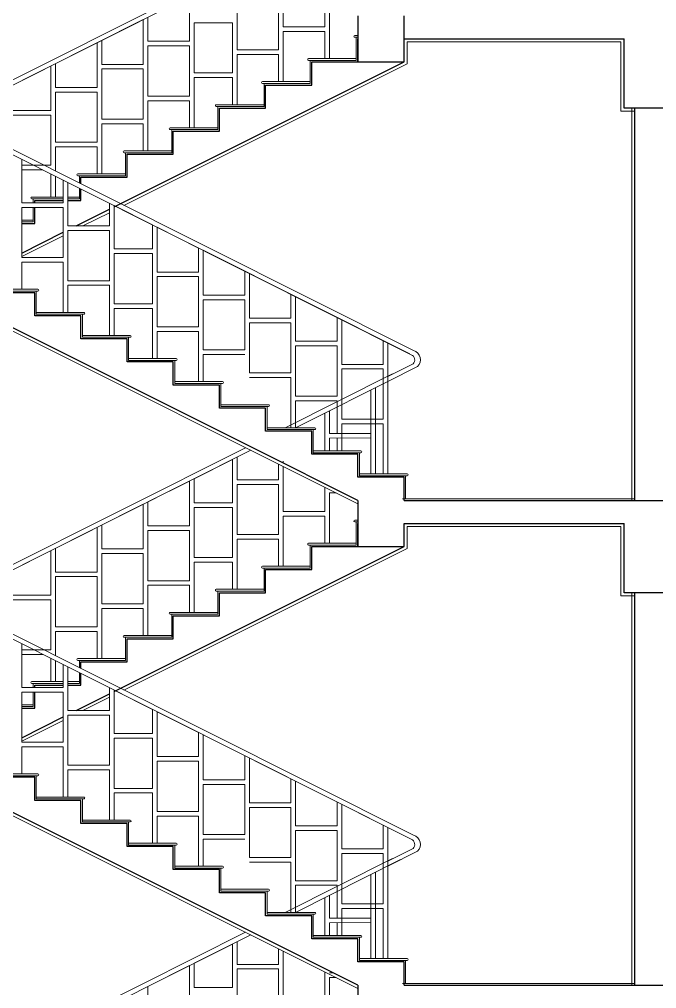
# Model space of a CAD drawing. Header units: millimetres. Extents: x -1932176 to 78768, y -1967 to 1266654.
# Drawn here: x -389579 to -385438, y 401133 to 407433 of the extents above; entities that cross this region are included whole.
import ezdxf

# ---------------------------------------------------------------- set-up
doc = ezdxf.new("R2010")
doc.units = ezdxf.units.MM
doc.layers.add('PLASTER', color=252, linetype='Continuous', lineweight=15)

msp = doc.modelspace()

# ---------------------------------------------------------------- linework, layer by layer
for p, q in [((-387379.40563, 407456.43746), (-387379.40563, 407156.43746)), ((-387079.40563, 407306.43746), (-387079.40563, 407456.43746)), ((-387379.40563, 407156.43746), (-387379.40563, 407306.43746)), ((-387379.40563, 407156.43746), (-387379.40563, 407306.43746)), ((-387379.40563, 407156.43746), (-387379.40563, 407306.43746)), ((-387079.40563, 407306.43746), (-385649.40563, 407306.43746)), ((-387079.40563, 407156.43746), (-387079.40563, 407306.43746)), ((-385649.40563, 406856.43746), (-385649.40563, 407306.43746)), ((-388964.40563, 406213.93746), (-387079.40563, 407156.43746)), ((-387679.40563, 407006.43746), (-387679.40563, 407156.43746)), ((-387679.40563, 407156.43746), (-387379.40563, 407156.43746)), ((-387379.40563, 407156.43746), (-387079.40563, 407156.43746)), ((-387979.40563, 406856.43746), (-387979.40563, 407006.43746)), ((-387979.40563, 407006.43746), (-387679.40563, 407006.43746)), ((-388279.40563, 406706.43746), (-388279.40563, 406856.43746)), ((-388279.40563, 406856.43746), (-387979.40563, 406856.43746)), ((-385349.40563, 406856.43746), (-385649.40563, 406856.43746)), ((-385579.40563, 404306.43746), (-385579.40563, 406856.43746)), ((-388579.40563, 406556.43746), (-388579.40563, 406706.43746)), ((-388579.40563, 406706.43746), (-388279.40563, 406706.43746)), ((-388879.40563, 406406.43746), (-388879.40563, 406556.43746)), ((-388879.40563, 406556.43746), (-388579.40563, 406556.43746)), ((-389179.40563, 406364.02924), (-389179.40563, 406406.43746)), ((-389179.40563, 406406.43746), (-388879.40563, 406406.43746)), ((-389179.40563, 406256.43746), (-389179.40563, 406330.80839)), ((-389479.40563, 406240.71772), (-389479.40563, 406256.43746)), ((-389479.40563, 406256.43746), (-389294.40563, 406256.43746)), ((-389264.40563, 406256.43746), (-389179.40563, 406256.43746)), ((-389479.40563, 406106.43746), (-389479.40563, 406210.71772)), ((-389210.84512, 406090.71772), (-388994.40563, 406198.93746)), ((-389564.40563, 406106.43746), (-389479.40563, 406106.43746)), ((-389564.40563, 405913.93746), (-389294.40563, 406048.93746)), ((-388053.64676, 404643.55803), (-390379.40563, 405806.43746)), ((-389479.40563, 405656.43746), (-389779.40563, 405656.43746)), ((-389479.40563, 405506.43746), (-389479.40563, 405656.43746)), ((-389179.40563, 405506.43746), (-389479.40563, 405506.43746)), ((-389179.40563, 405356.43746), (-389179.40563, 405506.43746)), ((-388879.40563, 405356.43746), (-389179.40563, 405356.43746)), ((-388879.40563, 405206.43746), (-388879.40563, 405356.43746)), ((-388579.40563, 405206.43746), (-388879.40563, 405206.43746)), ((-388579.40563, 405056.43746), (-388579.40563, 405206.43746)), ((-388279.40563, 405056.43746), (-388579.40563, 405056.43746)), ((-388279.40563, 404906.43746), (-388279.40563, 405056.43746)), ((-387979.40563, 404906.43746), (-388279.40563, 404906.43746)), ((-387979.40563, 404756.43746), (-387979.40563, 404906.43746)), ((-387679.40563, 404756.43746), (-387979.40563, 404756.43746)), ((-387679.40563, 404606.43746), (-387679.40563, 404756.43746)), ((-387379.40563, 404306.43746), (-388053.64676, 404643.55803)), ((-387379.40563, 404606.43746), (-387679.40563, 404606.43746)), ((-387379.40563, 404456.43746), (-387379.40563, 404606.43746)), ((-387079.40563, 404456.43746), (-387379.40563, 404456.43746)), ((-387079.40563, 404306.43746), (-387079.40563, 404456.43746)), ((-387379.40563, 404306.43746), (-387379.40563, 404006.43746)), ((-387079.40563, 404306.43746), (-385349.40563, 404306.43746)), ((-387379.40563, 404006.43746), (-387379.40563, 404156.43746)), ((-387379.40563, 404006.43746), (-387379.40563, 404156.43746)), ((-387379.40563, 404006.43746), (-387379.40563, 404156.43746)), ((-387079.40563, 404156.43746), (-385649.40563, 404156.43746)), ((-387079.40563, 404006.43746), (-387079.40563, 404156.43746)), ((-385649.40563, 403706.43746), (-385649.40563, 404156.43746)), ((-388964.40563, 403063.93746), (-387079.40563, 404006.43746)), ((-387679.40563, 403856.43746), (-387679.40563, 404006.43746)), ((-387679.40563, 404006.43746), (-387379.40563, 404006.43746)), ((-387379.40563, 404006.43746), (-387079.40563, 404006.43746)), ((-387979.40563, 403706.43746), (-387979.40563, 403856.43746)), ((-387979.40563, 403856.43746), (-387679.40563, 403856.43746)), ((-388279.40563, 403556.43746), (-388279.40563, 403706.43746)), ((-388279.40563, 403706.43746), (-387979.40563, 403706.43746)), ((-385349.40563, 403706.43746), (-385649.40563, 403706.43746)), ((-385579.40563, 401156.43746), (-385579.40563, 403706.43746)), ((-388579.40563, 403406.43746), (-388579.40563, 403556.43746)), ((-388579.40563, 403556.43746), (-388279.40563, 403556.43746)), ((-388879.40563, 403256.43746), (-388879.40563, 403406.43746)), ((-388879.40563, 403406.43746), (-388579.40563, 403406.43746)), ((-389179.40563, 403214.02924), (-389179.40563, 403256.43746)), ((-389179.40563, 403256.43746), (-388879.40563, 403256.43746)), ((-389179.40563, 403106.43746), (-389179.40563, 403180.80839)), ((-389479.40563, 403090.71772), (-389479.40563, 403106.43746)), ((-389479.40563, 403106.43746), (-389294.40563, 403106.43746)), ((-389264.40563, 403106.43746), (-389179.40563, 403106.43746)), ((-389479.40563, 402956.43746), (-389479.40563, 403060.71772)), ((-389210.84512, 402940.71772), (-388994.40563, 403048.93746)), ((-389564.40563, 402956.43746), (-389479.40563, 402956.43746)), ((-389564.40563, 402763.93746), (-389294.40563, 402898.93746)), ((-388053.64676, 401493.55803), (-390379.40563, 402656.43746)), ((-389479.40563, 402506.43746), (-389779.40563, 402506.43746)), ((-389479.40563, 402356.43746), (-389479.40563, 402506.43746)), ((-389179.40563, 402356.43746), (-389479.40563, 402356.43746)), ((-389179.40563, 402206.43746), (-389179.40563, 402356.43746)), ((-388879.40563, 402206.43746), (-389179.40563, 402206.43746)), ((-388879.40563, 402056.43746), (-388879.40563, 402206.43746)), ((-388579.40563, 402056.43746), (-388879.40563, 402056.43746)), ((-388579.40563, 401906.43746), (-388579.40563, 402056.43746)), ((-388279.40563, 401906.43746), (-388579.40563, 401906.43746)), ((-388279.40563, 401756.43746), (-388279.40563, 401906.43746)), ((-387979.40563, 401756.43746), (-388279.40563, 401756.43746)), ((-387979.40563, 401606.43746), (-387979.40563, 401756.43746)), ((-387679.40563, 401606.43746), (-387979.40563, 401606.43746)), ((-387679.40563, 401456.43746), (-387679.40563, 401606.43746)), ((-387379.40563, 401156.43746), (-388053.64676, 401493.55803)), ((-387379.40563, 401456.43746), (-387679.40563, 401456.43746)), ((-387379.40563, 401306.43746), (-387379.40563, 401456.43746)), ((-387079.40563, 401306.43746), (-387379.40563, 401306.43746)), ((-387079.40563, 401156.43746), (-387079.40563, 401306.43746)), ((-387379.40563, 401156.43746), (-387379.40563, 400856.43746)), ((-387079.40563, 401156.43746), (-385349.40563, 401156.43746))]:
    msp.add_line(p, q)
at = {"layer": 'PLASTER', "color": 18, "linetype": 'Continuous', "lineweight": 20, "ltscale": 5, "true_color": 0x000000}
for p, q in [((-388109.47435, 407799.11114), (-390062.46493, 406819.20141)), ((-388075.96842, 407782.35817), (-390012.50184, 406810.7058)), ((-387864.40563, 407384.57759), (-387864.40563, 407676.57678)), ((-388474.40563, 407290.71772), (-388474.40563, 407582.44297)), ((-388164.40563, 407234.57759), (-388164.40563, 407560.71772)), ((-387894.40563, 407234.57759), (-387894.40563, 407560.71772)), ((-387594.40563, 407384.57759), (-387594.40563, 407541.57678)), ((-387564.40563, 407178.43746), (-387564.40563, 407504.57759)), ((-388774.40563, 407431.91848), (-390012.50184, 406810.7058)), ((-388774.40563, 407140.71772), (-388774.40563, 407431.91848)), ((-388744.40563, 407290.71772), (-388744.40563, 407446.97093)), ((-388444.40563, 407084.57759), (-388444.40563, 407410.71772)), ((-388444.40563, 407410.71772), (-388194.40563, 407410.71772)), ((-388194.40563, 407084.57759), (-388194.40563, 407410.71772)), ((-387864.40563, 407384.57759), (-387594.40563, 407384.57759)), ((-389044.40563, 407140.71772), (-389044.40563, 407296.44643)), ((-387864.40563, 407028.43746), (-387864.40563, 407354.57759)), ((-387864.40563, 407354.57759), (-387594.40563, 407354.57759)), ((-387594.40563, 407178.43746), (-387594.40563, 407354.57759)), ((-389074.40563, 406990.71772), (-389074.40563, 407281.39399)), ((-388744.40563, 407290.71772), (-388474.40563, 407290.71772)), ((-388744.40563, 406934.57759), (-388744.40563, 407260.71772)), ((-388744.40563, 407260.71772), (-388474.40563, 407260.71772)), ((-388474.40563, 406934.57759), (-388474.40563, 407260.71772)), ((-388164.40563, 407234.57759), (-387894.40563, 407234.57759)), ((-388164.40563, 406878.43746), (-388164.40563, 407204.57759)), ((-388164.40563, 407204.57759), (-387894.40563, 407204.57759)), ((-387894.40563, 407028.43746), (-387894.40563, 407204.57759)), ((-389374.40563, 406840.71772), (-389374.40563, 407130.86949)), ((-389344.40563, 406990.71772), (-389344.40563, 407145.92194)), ((-389044.40563, 407140.71772), (-388774.40563, 407140.71772)), ((-389044.40563, 406784.57759), (-389044.40563, 407110.71772)), ((-389044.40563, 407110.71772), (-388774.40563, 407110.71772)), ((-388774.40563, 406784.57759), (-388774.40563, 407110.71772)), ((-388444.40563, 407084.57759), (-388194.40563, 407084.57759)), ((-388444.40563, 406728.43746), (-388444.40563, 407054.57759)), ((-388444.40563, 407054.57759), (-388194.40563, 407054.57759)), ((-388194.40563, 406878.43746), (-388194.40563, 407054.57759)), ((-389344.40563, 406990.71772), (-389074.40563, 406990.71772)), ((-389344.40563, 406634.57759), (-389344.40563, 406960.71772)), ((-389344.40563, 406960.71772), (-389074.40563, 406960.71772)), ((-389074.40563, 406634.57759), (-389074.40563, 406960.71772)), ((-388744.40563, 406934.57759), (-388474.40563, 406934.57759)), ((-388744.40563, 406578.43746), (-388744.40563, 406904.57759)), ((-388744.40563, 406904.57759), (-388474.40563, 406904.57759)), ((-388474.40563, 406728.43746), (-388474.40563, 406904.57759)), ((-389644.40563, 406840.71772), (-389374.40563, 406840.71772)), ((-389644.40563, 406810.71772), (-389374.40563, 406810.71772)), ((-389374.40563, 406484.57759), (-389374.40563, 406810.71772)), ((-390062.46493, 406773.8819), (-387032.53576, 405253.62005)), ((-390012.50184, 406781.90142), (-387017.57738, 405279.67922)), ((-389044.40563, 406784.57759), (-388774.40563, 406784.57759)), ((-389044.40563, 406428.43746), (-389044.40563, 406754.57759)), ((-389044.40563, 406754.57759), (-388774.40563, 406754.57759)), ((-388774.40563, 406578.43746), (-388774.40563, 406754.57759)), ((-389344.40563, 406634.57759), (-389074.40563, 406634.57759)), ((-389344.40563, 406634.57759), (-389074.40563, 406634.57759)), ((-389344.40563, 406446.79148), (-389344.40563, 406604.57759)), ((-389344.40563, 406604.57759), (-389074.40563, 406604.57759)), ((-389344.40563, 406604.57759), (-389074.40563, 406604.57759)), ((-389074.40563, 406428.43746), (-389074.40563, 406604.57759)), ((-389564.40563, 406240.71772), (-389564.40563, 406523.98149)), ((-389564.40563, 406278.43746), (-389564.40563, 406523.98149)), ((-389564.40563, 406484.57759), (-389374.40563, 406484.57759)), ((-389564.40563, 406454.57759), (-389426.0815, 406454.57759)), ((-389374.40563, 406278.43746), (-389374.40563, 406428.64931)), ((-389344.40563, 406278.43746), (-389344.40563, 406413.59686)), ((-389294.40563, 406240.71772), (-389294.40563, 406388.50944)), ((-389264.40563, 406090.71772), (-389264.40563, 406373.45699)), ((-389294.40563, 406240.71772), (-389564.40563, 406240.71772)), ((-388994.40563, 406090.71772), (-388994.40563, 406237.98495)), ((-389564.40563, 405884.57759), (-389564.40563, 406210.71772)), ((-389294.40563, 406210.71772), (-389564.40563, 406210.71772)), ((-389294.40563, 405884.57759), (-389294.40563, 406210.71772)), ((-388964.40563, 406222.9325), (-388714.40563, 406097.49542)), ((-388964.40563, 405940.71772), (-388964.40563, 406222.9325)), ((-388994.40563, 406090.71772), (-389264.40563, 406090.71772)), ((-389264.40563, 405734.57759), (-389264.40563, 406060.71772)), ((-388994.40563, 406060.71772), (-389264.40563, 406060.71772)), ((-388994.40563, 405734.57759), (-388994.40563, 406060.71772)), ((-388714.40563, 405940.71772), (-388714.40563, 406097.49542)), ((-388684.40563, 406082.44297), (-388414.40563, 405946.97093)), ((-388684.40563, 405790.71772), (-388684.40563, 406082.44297)), ((-388714.40563, 405940.71772), (-388964.40563, 405940.71772)), ((-388964.40563, 405584.57759), (-388964.40563, 405910.71772)), ((-388714.40563, 405910.71772), (-388964.40563, 405910.71772)), ((-388714.40563, 405584.57759), (-388714.40563, 405910.71772)), ((-388414.40563, 405790.71772), (-388414.40563, 405946.97093)), ((-388384.40563, 405931.91848), (-387041.8131, 405258.27494)), ((-388384.40563, 405640.71772), (-388384.40563, 405931.91848)), ((-389294.40563, 405884.57759), (-389564.40563, 405884.57759)), ((-389564.40563, 405678.43746), (-389564.40563, 405854.57759)), ((-389294.40563, 405854.57759), (-389564.40563, 405854.57759)), ((-389294.40563, 405528.43746), (-389294.40563, 405854.57759)), ((-388414.40563, 405790.71772), (-388684.40563, 405790.71772)), ((-388114.40563, 405640.71772), (-388114.40563, 405796.44643)), ((-388994.40563, 405734.57759), (-389264.40563, 405734.57759)), ((-388684.40563, 405434.57759), (-388684.40563, 405760.71772)), ((-388414.40563, 405760.71772), (-388684.40563, 405760.71772)), ((-388414.40563, 405434.57759), (-388414.40563, 405760.71772)), ((-388084.40563, 405490.71772), (-388084.40563, 405781.39399)), ((-389264.40563, 405528.43746), (-389264.40563, 405704.57759)), ((-388994.40563, 405704.57759), (-389264.40563, 405704.57759)), ((-388994.40563, 405378.43746), (-388994.40563, 405704.57759)), ((-388114.40563, 405640.71772), (-388384.40563, 405640.71772)), ((-388384.40563, 405284.57759), (-388384.40563, 405610.71772)), ((-388114.40563, 405610.71772), (-388384.40563, 405610.71772)), ((-388114.40563, 405284.57759), (-388114.40563, 405610.71772)), ((-387814.40563, 405490.71772), (-387814.40563, 405645.92194)), ((-387784.40563, 405340.71772), (-387784.40563, 405630.86949)), ((-388714.40563, 405584.57759), (-388964.40563, 405584.57759)), ((-388964.40563, 405378.43746), (-388964.40563, 405554.57759)), ((-388714.40563, 405554.57759), (-388964.40563, 405554.57759)), ((-388714.40563, 405228.43746), (-388714.40563, 405554.57759)), ((-387814.40563, 405490.71772), (-388084.40563, 405490.71772)), ((-387514.40563, 405340.71772), (-387514.40563, 405495.39745)), ((-387484.40563, 405190.71772), (-387484.40563, 405480.345)), ((-388414.40563, 405434.57759), (-388684.40563, 405434.57759)), ((-388084.40563, 405134.57759), (-388084.40563, 405460.71772)), ((-387814.40563, 405460.71772), (-388084.40563, 405460.71772)), ((-387814.40563, 405134.57759), (-387814.40563, 405460.71772)), ((-388684.40563, 405228.43746), (-388684.40563, 405404.57759)), ((-388414.40563, 405404.57759), (-388684.40563, 405404.57759)), ((-388414.40563, 405078.43746), (-388414.40563, 405404.57759)), ((-387214.40563, 405190.71772), (-387214.40563, 405344.87295)), ((-388114.40563, 405284.57759), (-388384.40563, 405284.57759)), ((-387514.40563, 405340.71772), (-387784.40563, 405340.71772)), ((-387784.40563, 404984.57759), (-387784.40563, 405310.71772)), ((-387514.40563, 405310.71772), (-387784.40563, 405310.71772)), ((-387514.40563, 404984.57759), (-387514.40563, 405310.71772)), ((-387184.40563, 404478.43746), (-387184.40563, 405329.8205)), ((-388384.40563, 405078.43746), (-388384.40563, 405254.57759)), ((-388114.40563, 405254.57759), (-388384.40563, 405254.57759)), ((-387214.40563, 405190.71772), (-387484.40563, 405190.71772)), ((-387484.40563, 404834.57759), (-387484.40563, 405160.71772)), ((-387214.40563, 405160.71772), (-387484.40563, 405160.71772)), ((-387214.40563, 404834.57759), (-387214.40563, 405160.71772)), ((-387020.55531, 405193.69264), (-387184.40563, 405111.83226)), ((-386991.08049, 405176.69886), (-387184.40563, 405079.6983)), ((-387814.40563, 405134.57759), (-388084.40563, 405134.57759)), ((-387814.40563, 405134.57759), (-388084.40563, 405134.57759)), ((-387814.40563, 405104.57759), (-388084.40563, 405104.57759)), ((-387814.40563, 405104.57759), (-388084.40563, 405104.57759)), ((-387154.13604, 405128.45053), (-387851.72296, 404778.43746)), ((-387814.40563, 404778.43746), (-387814.40563, 405104.57759)), ((-387101.55457, 405121.26868), (-387784.82785, 404778.43746)), ((-387264.40563, 404890.71772), (-387264.40563, 405039.55843)), ((-387264.40563, 404890.71772), (-387264.40563, 405039.55843)), ((-387514.40563, 404984.57759), (-387784.40563, 404984.57759)), ((-387294.40563, 404534.57759), (-387294.40563, 405024.50598)), ((-387784.40563, 404778.43746), (-387784.40563, 404954.57759)), ((-387514.40563, 404954.57759), (-387784.40563, 404954.57759)), ((-387514.40563, 404740.71772), (-387514.40563, 404954.57759)), ((-387594.40563, 404628.43746), (-387594.40563, 404873.98149)), ((-387594.40563, 404628.43746), (-387594.40563, 404873.98149)), ((-387594.40563, 404628.43746), (-387594.40563, 404873.98149)), ((-387594.40563, 404628.43746), (-387594.40563, 404873.98149)), ((-387564.40563, 404740.71772), (-387564.40563, 404887.98495)), ((-387264.40563, 404534.57759), (-387264.40563, 404890.71772)), ((-387214.40563, 404834.57759), (-387484.40563, 404834.57759)), ((-387214.40563, 404804.57759), (-387484.40563, 404804.57759)), ((-387214.40563, 404478.43746), (-387214.40563, 404804.57759)), ((-387564.40563, 404740.71772), (-387294.40563, 404740.71772)), ((-388109.47435, 404649.11114), (-390062.46493, 403669.20141)), ((-387564.40563, 404628.43746), (-387564.40563, 404710.71772)), ((-387564.40563, 404628.43746), (-387564.40563, 404710.71772)), ((-387514.40563, 404628.43746), (-387514.40563, 404711.03937)), ((-388075.96842, 404632.35817), (-390012.50184, 403660.7058)), ((-388164.40563, 404440.71772), (-388164.40563, 404587.98495)), ((-388194.40563, 404572.9325), (-388444.40563, 404447.49542)), ((-388194.40563, 404290.71772), (-388194.40563, 404572.9325)), ((-387894.40563, 404440.71772), (-387894.40563, 404541.57678)), ((-387864.40563, 404548.93746), (-387864.40563, 404560.71772)), ((-387864.40563, 404234.57759), (-387864.40563, 404526.57678)), ((-387294.40563, 404478.43746), (-387294.40563, 404575.12952)), ((-387294.40563, 404478.43746), (-387294.40563, 404575.12952)), ((-387264.40563, 404478.43746), (-387264.40563, 404575.12952)), ((-387264.40563, 404478.43746), (-387264.40563, 404575.12952)), ((-388474.40563, 404432.44297), (-388744.40563, 404296.97093)), ((-388474.40563, 404140.71772), (-388474.40563, 404432.44297)), ((-388444.40563, 404290.71772), (-388444.40563, 404447.49542)), ((-388164.40563, 404440.71772), (-387894.40563, 404440.71772)), ((-388164.40563, 404084.57759), (-388164.40563, 404410.71772)), ((-388164.40563, 404410.71772), (-387894.40563, 404410.71772)), ((-387894.40563, 404084.57759), (-387894.40563, 404410.71772)), ((-387594.40563, 404234.57759), (-387594.40563, 404391.57678)), ((-387564.40563, 404028.43746), (-387564.40563, 404354.57759)), ((-387564.40563, 404354.57759), (-387520.40725, 404354.57759)), ((-388774.40563, 404281.91848), (-390012.50184, 403660.7058)), ((-388774.40563, 403990.71772), (-388774.40563, 404281.91848)), ((-388744.40563, 404140.71772), (-388744.40563, 404296.97093)), ((-388444.40563, 404290.71772), (-388194.40563, 404290.71772)), ((-388444.40563, 403934.57759), (-388444.40563, 404260.71772)), ((-388444.40563, 404260.71772), (-388194.40563, 404260.71772)), ((-388194.40563, 403934.57759), (-388194.40563, 404260.71772)), ((-387864.40563, 404234.57759), (-387594.40563, 404234.57759)), ((-389044.40563, 403990.71772), (-389044.40563, 404146.44643)), ((-387864.40563, 403878.43746), (-387864.40563, 404204.57759)), ((-387864.40563, 404204.57759), (-387594.40563, 404204.57759)), ((-387594.40563, 404028.43746), (-387594.40563, 404204.57759)), ((-389074.40563, 403840.71772), (-389074.40563, 404131.39399)), ((-388744.40563, 404140.71772), (-388474.40563, 404140.71772)), ((-388744.40563, 403784.57759), (-388744.40563, 404110.71772)), ((-388744.40563, 404110.71772), (-388474.40563, 404110.71772)), ((-388474.40563, 403784.57759), (-388474.40563, 404110.71772)), ((-388164.40563, 404084.57759), (-387894.40563, 404084.57759)), ((-388164.40563, 403728.43746), (-388164.40563, 404054.57759)), ((-388164.40563, 404054.57759), (-387894.40563, 404054.57759)), ((-387894.40563, 403878.43746), (-387894.40563, 404054.57759)), ((-389374.40563, 403690.71772), (-389374.40563, 403980.86949)), ((-389344.40563, 403840.71772), (-389344.40563, 403995.92194)), ((-389044.40563, 403990.71772), (-388774.40563, 403990.71772)), ((-389044.40563, 403634.57759), (-389044.40563, 403960.71772)), ((-389044.40563, 403960.71772), (-388774.40563, 403960.71772)), ((-388774.40563, 403634.57759), (-388774.40563, 403960.71772)), ((-388444.40563, 403934.57759), (-388194.40563, 403934.57759)), ((-388444.40563, 403578.43746), (-388444.40563, 403904.57759)), ((-388444.40563, 403904.57759), (-388194.40563, 403904.57759)), ((-388194.40563, 403728.43746), (-388194.40563, 403904.57759)), ((-389344.40563, 403840.71772), (-389074.40563, 403840.71772)), ((-389344.40563, 403484.57759), (-389344.40563, 403810.71772)), ((-389344.40563, 403810.71772), (-389074.40563, 403810.71772)), ((-389074.40563, 403484.57759), (-389074.40563, 403810.71772)), ((-388744.40563, 403784.57759), (-388474.40563, 403784.57759)), ((-388744.40563, 403428.43746), (-388744.40563, 403754.57759)), ((-388744.40563, 403754.57759), (-388474.40563, 403754.57759)), ((-388474.40563, 403578.43746), (-388474.40563, 403754.57759)), ((-389644.40563, 403690.71772), (-389374.40563, 403690.71772)), ((-389644.40563, 403660.71772), (-389374.40563, 403660.71772)), ((-389374.40563, 403334.57759), (-389374.40563, 403660.71772)), ((-390062.46493, 403623.8819), (-387032.53576, 402103.62005)), ((-390012.50184, 403631.90142), (-387017.57738, 402129.67922)), ((-389044.40563, 403634.57759), (-388774.40563, 403634.57759)), ((-389044.40563, 403278.43746), (-389044.40563, 403604.57759)), ((-389044.40563, 403604.57759), (-388774.40563, 403604.57759)), ((-388774.40563, 403428.43746), (-388774.40563, 403604.57759)), ((-389344.40563, 403484.57759), (-389074.40563, 403484.57759)), ((-389344.40563, 403484.57759), (-389074.40563, 403484.57759)), ((-389344.40563, 403296.79148), (-389344.40563, 403454.57759)), ((-389344.40563, 403454.57759), (-389074.40563, 403454.57759)), ((-389344.40563, 403454.57759), (-389074.40563, 403454.57759)), ((-389074.40563, 403278.43746), (-389074.40563, 403454.57759)), ((-389564.40563, 403090.71772), (-389564.40563, 403373.98149)), ((-389564.40563, 403128.43746), (-389564.40563, 403373.98149)), ((-389564.40563, 403334.57759), (-389374.40563, 403334.57759)), ((-389564.40563, 403304.57759), (-389426.0815, 403304.57759)), ((-389374.40563, 403128.43746), (-389374.40563, 403278.64931)), ((-389344.40563, 403128.43746), (-389344.40563, 403263.59686)), ((-389294.40563, 403090.71772), (-389294.40563, 403238.50944)), ((-389264.40563, 402940.71772), (-389264.40563, 403223.45699)), ((-389294.40563, 403090.71772), (-389564.40563, 403090.71772)), ((-388994.40563, 402940.71772), (-388994.40563, 403087.98495)), ((-389564.40563, 402734.57759), (-389564.40563, 403060.71772)), ((-389294.40563, 403060.71772), (-389564.40563, 403060.71772)), ((-389294.40563, 402734.57759), (-389294.40563, 403060.71772)), ((-388964.40563, 403072.9325), (-388714.40563, 402947.49542)), ((-388964.40563, 402790.71772), (-388964.40563, 403072.9325)), ((-388994.40563, 402940.71772), (-389264.40563, 402940.71772)), ((-389264.40563, 402584.57759), (-389264.40563, 402910.71772)), ((-388994.40563, 402910.71772), (-389264.40563, 402910.71772)), ((-388994.40563, 402584.57759), (-388994.40563, 402910.71772)), ((-388714.40563, 402790.71772), (-388714.40563, 402947.49542)), ((-388684.40563, 402932.44297), (-388414.40563, 402796.97093)), ((-388684.40563, 402640.71772), (-388684.40563, 402932.44297)), ((-388714.40563, 402790.71772), (-388964.40563, 402790.71772)), ((-388964.40563, 402434.57759), (-388964.40563, 402760.71772)), ((-388714.40563, 402760.71772), (-388964.40563, 402760.71772)), ((-388714.40563, 402434.57759), (-388714.40563, 402760.71772)), ((-388414.40563, 402640.71772), (-388414.40563, 402796.97093)), ((-388384.40563, 402781.91848), (-387041.8131, 402108.27494)), ((-388384.40563, 402490.71772), (-388384.40563, 402781.91848)), ((-389294.40563, 402734.57759), (-389564.40563, 402734.57759)), ((-389564.40563, 402528.43746), (-389564.40563, 402704.57759)), ((-389294.40563, 402704.57759), (-389564.40563, 402704.57759)), ((-389294.40563, 402378.43746), (-389294.40563, 402704.57759)), ((-388414.40563, 402640.71772), (-388684.40563, 402640.71772)), ((-388114.40563, 402490.71772), (-388114.40563, 402646.44643)), ((-388994.40563, 402584.57759), (-389264.40563, 402584.57759)), ((-388684.40563, 402284.57759), (-388684.40563, 402610.71772)), ((-388414.40563, 402610.71772), (-388684.40563, 402610.71772)), ((-388414.40563, 402284.57759), (-388414.40563, 402610.71772)), ((-388084.40563, 402340.71772), (-388084.40563, 402631.39399)), ((-389264.40563, 402378.43746), (-389264.40563, 402554.57759)), ((-388994.40563, 402554.57759), (-389264.40563, 402554.57759)), ((-388994.40563, 402228.43746), (-388994.40563, 402554.57759)), ((-388114.40563, 402490.71772), (-388384.40563, 402490.71772)), ((-388384.40563, 402134.57759), (-388384.40563, 402460.71772)), ((-388114.40563, 402460.71772), (-388384.40563, 402460.71772)), ((-388114.40563, 402134.57759), (-388114.40563, 402460.71772)), ((-387814.40563, 402340.71772), (-387814.40563, 402495.92194)), ((-387784.40563, 402190.71772), (-387784.40563, 402480.86949)), ((-388714.40563, 402434.57759), (-388964.40563, 402434.57759)), ((-388964.40563, 402228.43746), (-388964.40563, 402404.57759)), ((-388714.40563, 402404.57759), (-388964.40563, 402404.57759)), ((-388714.40563, 402078.43746), (-388714.40563, 402404.57759)), ((-387814.40563, 402340.71772), (-388084.40563, 402340.71772)), ((-387514.40563, 402190.71772), (-387514.40563, 402345.39745)), ((-387484.40563, 402040.71772), (-387484.40563, 402330.345)), ((-388414.40563, 402284.57759), (-388684.40563, 402284.57759)), ((-388084.40563, 401984.57759), (-388084.40563, 402310.71772)), ((-387814.40563, 402310.71772), (-388084.40563, 402310.71772)), ((-387814.40563, 401984.57759), (-387814.40563, 402310.71772)), ((-388684.40563, 402078.43746), (-388684.40563, 402254.57759)), ((-388414.40563, 402254.57759), (-388684.40563, 402254.57759)), ((-388414.40563, 401928.43746), (-388414.40563, 402254.57759)), ((-387214.40563, 402040.71772), (-387214.40563, 402194.87295)), ((-388114.40563, 402134.57759), (-388384.40563, 402134.57759)), ((-387514.40563, 402190.71772), (-387784.40563, 402190.71772)), ((-387784.40563, 401834.57759), (-387784.40563, 402160.71772)), ((-387514.40563, 402160.71772), (-387784.40563, 402160.71772)), ((-387514.40563, 401834.57759), (-387514.40563, 402160.71772)), ((-387184.40563, 401328.43746), (-387184.40563, 402179.8205)), ((-388384.40563, 401928.43746), (-388384.40563, 402104.57759)), ((-388114.40563, 402104.57759), (-388384.40563, 402104.57759)), ((-387214.40563, 402040.71772), (-387484.40563, 402040.71772)), ((-387484.40563, 401684.57759), (-387484.40563, 402010.71772)), ((-387214.40563, 402010.71772), (-387484.40563, 402010.71772)), ((-387214.40563, 401684.57759), (-387214.40563, 402010.71772)), ((-387020.55531, 402043.69264), (-387184.40563, 401961.83226)), ((-386991.08049, 402026.69886), (-387184.40563, 401929.6983)), ((-387814.40563, 401984.57759), (-388084.40563, 401984.57759)), ((-387814.40563, 401984.57759), (-388084.40563, 401984.57759)), ((-387814.40563, 401954.57759), (-388084.40563, 401954.57759)), ((-387814.40563, 401954.57759), (-388084.40563, 401954.57759)), ((-387154.13604, 401978.45053), (-387851.72296, 401628.43746)), ((-387814.40563, 401628.43746), (-387814.40563, 401954.57759)), ((-387101.55457, 401971.26868), (-387784.82785, 401628.43746)), ((-387264.40563, 401740.71772), (-387264.40563, 401889.55843)), ((-387264.40563, 401740.71772), (-387264.40563, 401889.55843)), ((-387514.40563, 401834.57759), (-387784.40563, 401834.57759)), ((-387294.40563, 401384.57759), (-387294.40563, 401874.50598)), ((-387784.40563, 401628.43746), (-387784.40563, 401804.57759)), ((-387514.40563, 401804.57759), (-387784.40563, 401804.57759)), ((-387514.40563, 401590.71772), (-387514.40563, 401804.57759)), ((-387594.40563, 401478.43746), (-387594.40563, 401723.98149)), ((-387594.40563, 401478.43746), (-387594.40563, 401723.98149)), ((-387594.40563, 401478.43746), (-387594.40563, 401723.98149)), ((-387594.40563, 401478.43746), (-387594.40563, 401723.98149)), ((-387564.40563, 401590.71772), (-387564.40563, 401737.98495)), ((-387264.40563, 401384.57759), (-387264.40563, 401740.71772)), ((-387214.40563, 401684.57759), (-387484.40563, 401684.57759)), ((-387214.40563, 401654.57759), (-387484.40563, 401654.57759)), ((-387214.40563, 401328.43746), (-387214.40563, 401654.57759)), ((-387564.40563, 401590.71772), (-387294.40563, 401590.71772)), ((-388109.47435, 401499.11114), (-390062.46493, 400519.20141)), ((-387564.40563, 401478.43746), (-387564.40563, 401560.71772)), ((-387564.40563, 401478.43746), (-387564.40563, 401560.71772)), ((-387514.40563, 401478.43746), (-387514.40563, 401561.03937)), ((-388075.96842, 401482.35817), (-390012.50184, 400510.7058)), ((-388164.40563, 401290.71772), (-388164.40563, 401437.98495)), ((-388194.40563, 401422.9325), (-388444.40563, 401297.49542)), ((-388194.40563, 401140.71772), (-388194.40563, 401422.9325)), ((-387894.40563, 401290.71772), (-387894.40563, 401391.57678)), ((-387864.40563, 401084.57759), (-387864.40563, 401376.57678)), ((-387294.40563, 401328.43746), (-387294.40563, 401425.12952)), ((-387294.40563, 401328.43746), (-387294.40563, 401425.12952)), ((-387264.40563, 401328.43746), (-387264.40563, 401425.12952)), ((-387264.40563, 401328.43746), (-387264.40563, 401425.12952)), ((-388474.40563, 401282.44297), (-388744.40563, 401146.97093)), ((-388474.40563, 400990.71772), (-388474.40563, 401282.44297)), ((-388444.40563, 401140.71772), (-388444.40563, 401297.49542)), ((-388164.40563, 401290.71772), (-387894.40563, 401290.71772)), ((-388164.40563, 400934.57759), (-388164.40563, 401260.71772)), ((-388164.40563, 401260.71772), (-387894.40563, 401260.71772)), ((-387894.40563, 400934.57759), (-387894.40563, 401260.71772)), ((-387594.40563, 401084.57759), (-387594.40563, 401241.57678)), ((-387564.40563, 401234.57759), (-387535.68589, 401234.57759)), ((-387564.40563, 400878.43746), (-387564.40563, 401204.57759)), ((-387564.40563, 401204.57759), (-387520.40725, 401204.57759)), ((-388744.40563, 400990.71772), (-388744.40563, 401146.97093)), ((-388444.40563, 401140.71772), (-388194.40563, 401140.71772))]:
    msp.add_line(p, q, dxfattribs=at)
at = {"layer": 'PLASTER'}
for p, q in [((-387399.40563, 407328.43746), (-387379.40563, 407328.43746)), ((-387399.40563, 407328.43746), (-387379.40563, 407328.43746)), ((-387379.40563, 407316.43746), (-387399.40563, 407316.43746)), ((-387379.40563, 407316.43746), (-387399.40563, 407316.43746)), ((-387389.40563, 407166.43746), (-387389.40563, 407316.43746)), ((-387389.40563, 407316.43746), (-387379.40563, 407316.43746)), ((-387389.40563, 407166.43746), (-387389.40563, 407316.43746)), ((-387389.40563, 407316.43746), (-387379.40563, 407316.43746)), ((-385669.40563, 407286.43746), (-387059.40565, 407286.43746)), ((-387059.40565, 407286.43746), (-387059.40565, 407144.07678)), ((-385669.40563, 406836.43746), (-385669.40563, 407286.43746)), ((-387699.40563, 407178.43746), (-387389.40563, 407178.43746)), ((-388899.89741, 406223.83089), (-387059.40565, 407144.07678)), ((-387389.40563, 407166.43746), (-387699.40563, 407166.43746)), ((-387689.40563, 407016.43746), (-387689.40563, 407166.43746)), ((-387689.40563, 407166.43746), (-387389.40563, 407166.43746)), ((-387999.40563, 407028.43746), (-387689.40563, 407028.43746)), ((-387689.40563, 407016.43746), (-387999.40563, 407016.43746)), ((-387989.40563, 406866.43746), (-387989.40563, 407016.43746)), ((-387989.40563, 407016.43746), (-387689.40563, 407016.43746)), ((-388299.40563, 406878.43746), (-387989.40563, 406878.43746)), ((-387989.40563, 406866.43746), (-388299.40563, 406866.43746)), ((-388289.40563, 406716.43746), (-388289.40563, 406866.43746)), ((-388289.40563, 406866.43746), (-387989.40563, 406866.43746)), ((-385599.40563, 404306.43746), (-385599.40563, 406856.43746)), ((-385579.40563, 406856.43746), (-385579.40563, 406836.43746)), ((-385579.40563, 406836.43746), (-385669.40563, 406836.43746)), ((-388599.40563, 406728.43746), (-388289.40563, 406728.43746)), ((-388289.40563, 406716.43746), (-388599.40563, 406716.43746)), ((-388589.40563, 406566.43746), (-388589.40563, 406716.43746)), ((-388589.40563, 406716.43746), (-388289.40563, 406716.43746)), ((-388899.40563, 406578.43746), (-388589.40563, 406578.43746)), ((-388589.40563, 406566.43746), (-388899.40563, 406566.43746)), ((-388889.40563, 406416.43746), (-388889.40563, 406566.43746)), ((-388889.40563, 406566.43746), (-388589.40563, 406566.43746)), ((-389199.40563, 406428.43746), (-388889.40563, 406428.43746)), ((-388889.40563, 406416.43746), (-389199.40563, 406416.43746)), ((-389189.40563, 406369.04513), (-389189.40563, 406416.43746)), ((-389189.40563, 406416.43746), (-388889.40563, 406416.43746)), ((-389189.40563, 406266.43746), (-389189.40563, 406335.82587)), ((-389499.40563, 406278.43746), (-389294.40563, 406278.43746)), ((-389294.40563, 406266.43746), (-389499.40563, 406266.43746)), ((-389489.40563, 406240.71772), (-389489.40563, 406266.43746)), ((-389489.40563, 406266.43746), (-389294.40563, 406266.43746)), ((-389264.40563, 406278.43746), (-389189.40563, 406278.43746)), ((-389264.40563, 406266.43746), (-389189.40563, 406266.43746)), ((-389189.40563, 406266.43746), (-389264.40563, 406266.43746)), ((-389489.40563, 406116.43746), (-389489.40563, 406210.71772)), ((-389166.12376, 406090.71772), (-388994.40563, 406176.57678)), ((-389564.40563, 406128.43746), (-389489.40563, 406128.43746)), ((-389564.40563, 406116.43746), (-389489.40563, 406116.43746)), ((-389489.40563, 406116.43746), (-389564.40563, 406116.43746)), ((-389564.40563, 405891.57678), (-389294.40563, 406026.57678)), ((-387379.40563, 404284.07678), (-390388.34991, 405788.54892)), ((-389459.40563, 405678.43746), (-389769.40563, 405678.43746)), ((-389469.40563, 405666.43746), (-389769.40563, 405666.43746)), ((-389769.40563, 405666.43746), (-389459.40563, 405666.43746)), ((-389469.40563, 405516.43746), (-389469.40563, 405666.43746)), ((-389159.40563, 405528.43746), (-389469.40563, 405528.43746)), ((-389169.40563, 405516.43746), (-389469.40563, 405516.43746)), ((-389469.40563, 405516.43746), (-389159.40563, 405516.43746)), ((-389169.40563, 405366.43746), (-389169.40563, 405516.43746)), ((-388859.40563, 405378.43746), (-389169.40563, 405378.43746)), ((-388869.40563, 405366.43746), (-389169.40563, 405366.43746)), ((-389169.40563, 405366.43746), (-388859.40563, 405366.43746)), ((-388869.40563, 405216.43746), (-388869.40563, 405366.43746)), ((-388559.40563, 405228.43746), (-388869.40563, 405228.43746)), ((-388569.40563, 405216.43746), (-388869.40563, 405216.43746)), ((-388869.40563, 405216.43746), (-388559.40563, 405216.43746)), ((-388569.40563, 405066.43746), (-388569.40563, 405216.43746)), ((-388259.40563, 405078.43746), (-388569.40563, 405078.43746)), ((-388269.40563, 405066.43746), (-388569.40563, 405066.43746)), ((-388569.40563, 405066.43746), (-388259.40563, 405066.43746)), ((-388269.40563, 404916.43746), (-388269.40563, 405066.43746)), ((-387959.40563, 404928.43746), (-388269.40563, 404928.43746)), ((-387969.40563, 404916.43746), (-388269.40563, 404916.43746)), ((-388269.40563, 404916.43746), (-387959.40563, 404916.43746)), ((-387969.40563, 404766.43746), (-387969.40563, 404916.43746)), ((-387659.40563, 404778.43746), (-387969.40563, 404778.43746)), ((-387484.40563, 404804.57759), (-387484.40563, 404628.43746)), ((-387669.40563, 404766.43746), (-387969.40563, 404766.43746)), ((-387969.40563, 404766.43746), (-387659.40563, 404766.43746)), ((-387669.40563, 404616.43746), (-387669.40563, 404766.43746)), ((-387359.40563, 404628.43746), (-387669.40563, 404628.43746)), ((-387369.40563, 404616.43746), (-387669.40563, 404616.43746)), ((-387669.40563, 404616.43746), (-387359.40563, 404616.43746)), ((-387369.40563, 404466.43746), (-387369.40563, 404616.43746)), ((-387059.40563, 404478.43746), (-387369.40563, 404478.43746)), ((-387069.40563, 404466.43746), (-387369.40563, 404466.43746)), ((-387369.40563, 404466.43746), (-387059.40563, 404466.43746)), ((-387069.40563, 404316.43746), (-387069.40563, 404466.43746)), ((-387089.40563, 404316.43746), (-385579.40563, 404316.43746)), ((-387399.40563, 404178.43746), (-387379.40563, 404178.43746)), ((-387399.40563, 404178.43746), (-387379.40563, 404178.43746)), ((-387379.40563, 404166.43746), (-387399.40563, 404166.43746)), ((-387379.40563, 404166.43746), (-387399.40563, 404166.43746)), ((-387389.40563, 404016.43746), (-387389.40563, 404166.43746)), ((-387389.40563, 404166.43746), (-387379.40563, 404166.43746)), ((-387389.40563, 404016.43746), (-387389.40563, 404166.43746)), ((-387389.40563, 404166.43746), (-387379.40563, 404166.43746)), ((-385669.40563, 404136.43746), (-387059.40565, 404136.43746)), ((-387059.40565, 404136.43746), (-387059.40565, 403994.07678)), ((-385669.40563, 403686.43746), (-385669.40563, 404136.43746)), ((-387699.40563, 404028.43746), (-387389.40563, 404028.43746)), ((-388899.89741, 403073.83089), (-387059.40565, 403994.07678)), ((-387389.40563, 404016.43746), (-387699.40563, 404016.43746)), ((-387689.40563, 403866.43746), (-387689.40563, 404016.43746)), ((-387689.40563, 404016.43746), (-387389.40563, 404016.43746)), ((-387999.40563, 403878.43746), (-387689.40563, 403878.43746)), ((-387689.40563, 403866.43746), (-387999.40563, 403866.43746)), ((-387989.40563, 403716.43746), (-387989.40563, 403866.43746)), ((-387989.40563, 403866.43746), (-387689.40563, 403866.43746)), ((-388299.40563, 403728.43746), (-387989.40563, 403728.43746)), ((-387989.40563, 403716.43746), (-388299.40563, 403716.43746)), ((-388289.40563, 403566.43746), (-388289.40563, 403716.43746)), ((-388289.40563, 403716.43746), (-387989.40563, 403716.43746)), ((-385599.40563, 401156.43746), (-385599.40563, 403706.43746)), ((-385579.40563, 403706.43746), (-385579.40563, 403686.43746)), ((-385579.40563, 403686.43746), (-385669.40563, 403686.43746)), ((-388599.40563, 403578.43746), (-388289.40563, 403578.43746)), ((-388289.40563, 403566.43746), (-388599.40563, 403566.43746)), ((-388589.40563, 403416.43746), (-388589.40563, 403566.43746)), ((-388589.40563, 403566.43746), (-388289.40563, 403566.43746)), ((-388899.40563, 403428.43746), (-388589.40563, 403428.43746)), ((-388589.40563, 403416.43746), (-388899.40563, 403416.43746)), ((-388889.40563, 403266.43746), (-388889.40563, 403416.43746)), ((-388889.40563, 403416.43746), (-388589.40563, 403416.43746)), ((-389199.40563, 403278.43746), (-388889.40563, 403278.43746)), ((-388889.40563, 403266.43746), (-389199.40563, 403266.43746)), ((-389189.40563, 403219.04513), (-389189.40563, 403266.43746)), ((-389189.40563, 403266.43746), (-388889.40563, 403266.43746)), ((-389189.40563, 403116.43746), (-389189.40563, 403185.82587)), ((-389499.40563, 403128.43746), (-389294.40563, 403128.43746)), ((-389294.40563, 403116.43746), (-389499.40563, 403116.43746)), ((-389489.40563, 403090.71772), (-389489.40563, 403116.43746)), ((-389489.40563, 403116.43746), (-389294.40563, 403116.43746)), ((-389264.40563, 403128.43746), (-389189.40563, 403128.43746)), ((-389264.40563, 403116.43746), (-389189.40563, 403116.43746)), ((-389189.40563, 403116.43746), (-389264.40563, 403116.43746)), ((-389489.40563, 402966.43746), (-389489.40563, 403060.71772)), ((-389166.12376, 402940.71772), (-388994.40563, 403026.57678)), ((-389564.40563, 402978.43746), (-389489.40563, 402978.43746)), ((-389564.40563, 402966.43746), (-389489.40563, 402966.43746)), ((-389489.40563, 402966.43746), (-389564.40563, 402966.43746)), ((-389564.40563, 402741.57678), (-389294.40563, 402876.57678)), ((-387379.40563, 401134.07678), (-390388.34991, 402638.54892)), ((-389459.40563, 402528.43746), (-389769.40563, 402528.43746)), ((-389469.40563, 402516.43746), (-389769.40563, 402516.43746)), ((-389769.40563, 402516.43746), (-389459.40563, 402516.43746)), ((-389469.40563, 402366.43746), (-389469.40563, 402516.43746)), ((-389159.40563, 402378.43746), (-389469.40563, 402378.43746)), ((-389169.40563, 402366.43746), (-389469.40563, 402366.43746)), ((-389469.40563, 402366.43746), (-389159.40563, 402366.43746)), ((-389169.40563, 402216.43746), (-389169.40563, 402366.43746)), ((-388859.40563, 402228.43746), (-389169.40563, 402228.43746)), ((-388869.40563, 402216.43746), (-389169.40563, 402216.43746)), ((-389169.40563, 402216.43746), (-388859.40563, 402216.43746)), ((-388869.40563, 402066.43746), (-388869.40563, 402216.43746)), ((-388559.40563, 402078.43746), (-388869.40563, 402078.43746)), ((-388569.40563, 402066.43746), (-388869.40563, 402066.43746)), ((-388869.40563, 402066.43746), (-388559.40563, 402066.43746)), ((-388569.40563, 401916.43746), (-388569.40563, 402066.43746)), ((-388259.40563, 401928.43746), (-388569.40563, 401928.43746)), ((-388269.40563, 401916.43746), (-388569.40563, 401916.43746)), ((-388569.40563, 401916.43746), (-388259.40563, 401916.43746)), ((-388269.40563, 401766.43746), (-388269.40563, 401916.43746)), ((-387959.40563, 401778.43746), (-388269.40563, 401778.43746)), ((-387969.40563, 401766.43746), (-388269.40563, 401766.43746)), ((-388269.40563, 401766.43746), (-387959.40563, 401766.43746)), ((-387969.40563, 401616.43746), (-387969.40563, 401766.43746)), ((-387659.40563, 401628.43746), (-387969.40563, 401628.43746)), ((-387484.40563, 401654.57759), (-387484.40563, 401478.43746)), ((-387669.40563, 401616.43746), (-387969.40563, 401616.43746)), ((-387969.40563, 401616.43746), (-387659.40563, 401616.43746)), ((-387669.40563, 401466.43746), (-387669.40563, 401616.43746)), ((-387359.40563, 401478.43746), (-387669.40563, 401478.43746)), ((-387369.40563, 401466.43746), (-387669.40563, 401466.43746)), ((-387669.40563, 401466.43746), (-387359.40563, 401466.43746)), ((-387369.40563, 401316.43746), (-387369.40563, 401466.43746)), ((-387059.40563, 401328.43746), (-387369.40563, 401328.43746)), ((-387069.40563, 401316.43746), (-387369.40563, 401316.43746)), ((-387369.40563, 401316.43746), (-387059.40563, 401316.43746)), ((-387069.40563, 401166.43746), (-387069.40563, 401316.43746)), ((-387089.40563, 401166.43746), (-385579.40563, 401166.43746)), ((-387079.40563, 401156.43746), (-387069.40563, 401156.43746))]:
    msp.add_line(p, q, dxfattribs=at)
at = {"layer": 'PLASTER', "color": 18, "linetype": 'Continuous', "lineweight": 20, "ltscale": 50, "true_color": 0x000000}
for p, q in [((-387564.40563, 404710.71772), (-387294.40563, 404712.45466)), ((-387564.40563, 401560.71772), (-387294.40563, 401562.45466))]:
    msp.add_line(p, q, dxfattribs=at)
at = {"layer": 'PLASTER'}
for centre, radius, start, end in [((-387399.40563, 407322.43746), 6, 90, 270), ((-387399.40563, 407322.43746), 6, 90, 270), ((-387699.40563, 407172.43746), 6, 90, 270), ((-387999.40563, 407022.43746), 6, 90, 270), ((-388299.40563, 406872.43746), 6, 90, 270), ((-388599.40563, 406722.43746), 6, 90, 270), ((-388899.40563, 406572.43746), 6, 90, 270), ((-389199.40563, 406422.43746), 6, 90, 270), ((-389499.40563, 406272.43746), 6, 90, 270), ((-389459.40563, 405672.43746), 6, 270, 90), ((-389159.40563, 405522.43746), 6, 270, 90), ((-388859.40563, 405372.43746), 6, 270, 90), ((-387034.6601, 405220.38482), 61.70612, 314.930174824, 73.928310043), ((-388559.40563, 405222.43746), 6, 270, 90), ((-387046.20047, 405219.72701), 36.54398, 314.568499406, 68.042117279), ((-388259.40563, 405072.43746), 6, 270, 90), ((-387959.40563, 404922.43746), 6, 270, 90), ((-387659.40563, 404772.43746), 6, 270, 90), ((-387359.40563, 404622.43746), 6, 270, 90), ((-387059.40563, 404472.43746), 6, 270, 90), ((-387399.40563, 404172.43746), 6, 90, 270), ((-387399.40563, 404172.43746), 6, 90, 270), ((-387699.40563, 404022.43746), 6, 90, 270), ((-387999.40563, 403872.43746), 6, 90, 270), ((-388299.40563, 403722.43746), 6, 90, 270), ((-388599.40563, 403572.43746), 6, 90, 270), ((-388899.40563, 403422.43746), 6, 90, 270), ((-389199.40563, 403272.43746), 6, 90, 270), ((-389499.40563, 403122.43746), 6, 90, 270), ((-389459.40563, 402522.43746), 6, 270, 90), ((-389159.40563, 402372.43746), 6, 270, 90), ((-388859.40563, 402222.43746), 6, 270, 90), ((-387034.6601, 402070.38482), 61.70612, 314.930174824, 73.928310043), ((-388559.40563, 402072.43746), 6, 270, 90), ((-387046.20047, 402069.72701), 36.54398, 314.568499406, 68.042117279), ((-388259.40563, 401922.43746), 6, 270, 90), ((-387959.40563, 401772.43746), 6, 270, 90), ((-387659.40563, 401622.43746), 6, 270, 90), ((-387359.40563, 401472.43746), 6, 270, 90), ((-387059.40563, 401322.43746), 6, 270, 90)]:
    msp.add_arc(centre, radius, start, end, dxfattribs=at)

doc.saveas('drawing.dxf')
